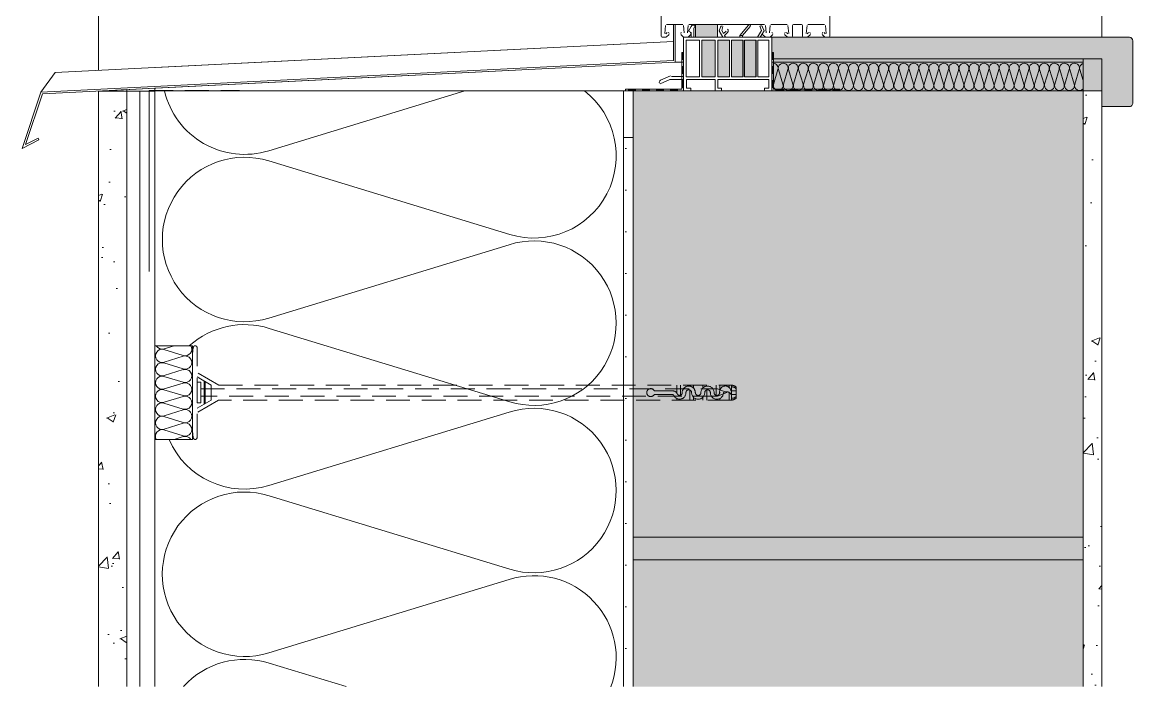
# Model space of a CAD drawing. Header units: millimetres. Extents: x 3755 to 11066, y 2401 to 4339.
# Drawn here: x 8717 to 9309, y 2401 to 2756 of the extents above; entities that cross this region are included whole.
import ezdxf

# ---------------------------------------------------------------- set-up
doc = ezdxf.new("R2010")
doc.units = ezdxf.units.MM
doc.linetypes.add('IMPORT-DASHED', pattern=[19.05, 12.7, -6.35])
for name, color, linetype, lineweight in [('A-DETL', 90, 'Continuous', 18), ('A-DETL-GENF', 92, 'Continuous', 18), ('A-DETL-THIN', 151, 'Continuous', 18)]:
    doc.layers.add(name, color=color, linetype=linetype, lineweight=lineweight)
pattern_1 = [(50, (-3338.054, -4554.396), (45.54636, -3.98493), [4.762, -52.387]), (355, (-3338.054, -4554.396), (-8.81056, 47.76465), [3.81, -41.91]), (100.451, (-3334.26, -4554.73), (36.73518, 43.77884), [4.047, -44.522]), (46.184, (-3338.054, -4541.696), (67.76954, -10.5103), [7.144, -78.581]), (96.636, (-3332.41, -4542.57), (59.35035, 61.85702), [6.071, -66.784]), (351.184, (-3338.054, -4541.696), (59.35144, 61.8565), [5.715, -62.865]), (21, (-3331.704, -4544.87), (37.90381, -25.56661), [4.762, -52.387]), (326, (-3331.704, -4544.87), (15.45087, 46.04735), [3.81, -41.91]), (71.451, (-3328.545, -4547), (53.35466, 20.47995), [4.048, -44.523]), (37.5, (-3338.054, -4554.396), (0.772385, 21.138372), [0, -41.402, 0, -42.545, -42.069]), (37.5, (-3338.054, -4554.396), (0.772385, 21.138372), [-83.947, 0, -42.069]), (7.5, (-3338.054, -4554.396), (16.704925, 25.04469), [0, -24.257, 0, -40.449, -16.034]), (7.5, (-3338.054, -4554.396), (16.704925, 25.04469), [-64.706, 0, -16.034]), (327.5, (-3352.215, -4554.396), (33.89791, -1.432708), [0, -15.875, 0, -49.53, -65.722]), (327.5, (-3352.215, -4554.396), (33.89791, -1.432708), [-65.405, 0, -65.722]), (317.5, (-3358.565, -4554.396), (37.03242, 6.35617), [0, -20.637, 0, -32.893, -46.672]), (317.5, (-3358.565, -4554.396), (37.03242, 6.35617), [-53.53, 0, -46.672])]

msp = doc.modelspace()

# ---------------------------------------------------------------- hatches: boundary and pattern name
at = {"layer": 'A-DETL-GENF'}
for color, points in [(3, [(9087.29, 2754.34), (9075.65, 2754.34), (9075.65, 2747.5), (9087.29, 2747.5)]), (1, [(9078.94, 2726.4), (9086.04, 2726.4), (9086.04, 2746), (9078.94, 2746)]), (1, [(9087.54, 2726.4), (9093.79, 2726.4), (9093.79, 2746), (9087.54, 2746)]), (1, [(9094.79, 2726.4), (9101.04, 2726.4), (9101.04, 2746), (9094.79, 2746)]), (1, [(9101.79, 2726.4), (9108.04, 2726.4), (9108.04, 2746), (9101.79, 2746)]), (53, [(9292.32, 2710.55), (9307.27, 2710.59), (9307.7, 2710.73), (9308.09, 2710.96), (9308.41, 2711.28), (9308.64, 2711.67), (9308.79, 2712.1), (9308.82, 2712.55), (9308.82, 2745.55), (9308.74, 2746.06), (9308.54, 2746.54), (9308.22, 2746.95), (9307.81, 2747.26), (9307.34, 2747.47), (9306.82, 2747.55), (9116.29, 2747.54), (9116.29, 2739.35), (9117.18, 2739.35), (9117.18, 2736.05), (9292.32, 2736.05)]), (7, [(9116.29, 2718.9), (9282.32, 2718.9), (9282.32, 2734.24), (9116.29, 2734.24)]), (1, [(9282.32, 2734.24), (9282.32, 2736.05), (9117.18, 2736.05), (9117.18, 2734.24), (9269.48, 2734.24)]), (3, [(9292.32, 2718.9), (9292.32, 2736.05), (9282.32, 2736.05), (9282.32, 2718.9)]), (30, [(9042.32, 2480.9), (9282.32, 2480.9), (9282.32, 2718.9), (9042.32, 2718.9), (9042.32, 2686.47)]), (253, [(9282.32, 2468.9), (9282.32, 2480.9), (9042.32, 2480.9), (9042.32, 2468.9), (9269.48, 2468.9)]), (30, [(9282.32, 2401.23), (9282.32, 2468.9), (9042.32, 2468.9), (9042.32, 2401.23), (9269.48, 2401.23)])]:
    msp.add_hatch(color=color, dxfattribs=at).paths.add_polyline_path(points)
h = msp.add_hatch(dxfattribs=at)
h.set_pattern_fill('FP_6', color=8, style=0, pattern_type=2)
h.set_pattern_definition([(135, (-3338.054, -4559.061), (-11.22532, -11.22532), [])])
h.paths.add_polyline_path([(9117.18, 2736.05), (9117.18, 2739.35), (9116.29, 2739.35), (9116.29, 2736.05)])
h = msp.add_hatch(dxfattribs=at)
h.set_pattern_fill('FP_7', color=4, style=0, pattern_type=2)
h.set_pattern_definition(pattern_1)
h.paths.add_polyline_path([(8772.32, 2401.23), (8772.32, 2719.59), (8757.32, 2718.84), (8757.32, 2401.23), (8760.14, 2401.23)])
h = msp.add_hatch(dxfattribs=at)
h.set_pattern_fill('FP_7', color=4, style=0, pattern_type=2)
h.set_pattern_definition(pattern_1)
h.paths.add_polyline_path([(9292.32, 2401.23), (9292.32, 2718.9), (9282.32, 2718.9), (9282.32, 2401.23)])
h = msp.add_hatch(dxfattribs=at)
h.set_pattern_fill('FP_11', color=3, style=0, pattern_type=2)
h.set_pattern_definition([(0, (-3068.054, 1121.418), (5.556, -11.112), [0, -11.112])])
h.paths.add_polyline_path([(9042.32, 2401.23), (9042.32, 2694.05), (9037.32, 2694.05), (9037.32, 2401.23)])

# ---------------------------------------------------------------- linework, layer by layer
at = {"layer": 'A-DETL'}
for p, q in [((8757.32, 2729.93), (8757.32, 2934.07)), ((9292.32, 2747.54), (9292.32, 2934.07)), ((9057.32, 2819.73), (9057.32, 2748.04)), ((9057.32, 2819.73), (9057.32, 2748.04)), ((9147.32, 2748.04), (9147.32, 2792.79)), ((9147.32, 2748.04), (9147.32, 2792.79)), ((9060.19, 2754.24), (9068.79, 2754.24)), ((9060.19, 2754.24), (9068.79, 2754.24)), ((9064.83, 2754.24), (9063.83, 2754.24)), ((9063.83, 2754.24), (9063.83, 2735.15)), ((9064.83, 2754.24), (9063.83, 2754.24)), ((9063.83, 2754.24), (9063.83, 2735.15)), ((9064.83, 2734.24), (9064.83, 2754.24)), ((9064.83, 2734.24), (9064.83, 2754.24)), ((9072.16, 2754.24), (9112.49, 2754.24)), ((9072.16, 2754.24), (9112.49, 2754.24)), ((9075.29, 2754), (9074.27, 2754)), ((9075.29, 2752.5), (9075.29, 2754)), ((9075.65, 2747.5), (9075.65, 2754.34)), ((9075.65, 2754.34), (9087.29, 2754.34)), ((9087.29, 2754.34), (9087.29, 2747.5)), ((9103.97, 2754.02), (9099.29, 2748.5)), ((9115.86, 2754.24), (9124.46, 2754.24)), ((9115.86, 2754.24), (9124.46, 2754.24)), ((9127.82, 2754.24), (9132.22, 2754.24)), ((9127.82, 2754.24), (9132.22, 2754.24)), ((9135.59, 2754.24), (9144.46, 2754.24)), ((9135.59, 2754.24), (9144.46, 2754.24)), ((9059.32, 2749.57), (9059.69, 2753.78)), ((9059.32, 2749.57), (9059.69, 2753.78)), ((9060.48, 2749.98), (9059.84, 2749.33)), ((9060.48, 2749.98), (9059.84, 2749.33)), ((9060.02, 2747.54), (9061.52, 2749.04)), ((9060.02, 2747.54), (9061.52, 2749.04)), ((9067.72, 2749.04), (9069.22, 2747.54)), ((9067.72, 2749.04), (9069.22, 2747.54)), ((9069.28, 2753.78), (9069.63, 2749.86)), ((9069.28, 2753.78), (9069.63, 2749.86)), ((9071.32, 2749.86), (9071.66, 2753.78)), ((9071.32, 2749.86), (9071.66, 2753.78)), ((9071.72, 2747.54), (9073.29, 2749.1)), ((9071.72, 2747.54), (9073.29, 2749.1)), ((9073.29, 2753.23), (9071.89, 2750.8)), ((9071.89, 2750.8), (9073.29, 2749.99)), ((9073.29, 2749.99), (9073.29, 2747.5)), ((9074.79, 2747.5), (9074.79, 2752.5)), ((9088.99, 2752.97), (9088.27, 2751)), ((9088.27, 2751), (9090.29, 2747.5)), ((9089.59, 2751.12), (9090.18, 2753.25)), ((9090.56, 2749.44), (9089.59, 2751.12)), ((9091.96, 2750.84), (9090.56, 2749.44)), ((9091.13, 2748.45), (9092.67, 2750)), ((9091.68, 2747.5), (9091.13, 2748.45)), ((9099.29, 2748.5), (9100.62, 2748.5)), ((9100.62, 2748.5), (9099.29, 2748.5)), ((9099.29, 2748.5), (9099.29, 2747.5)), ((9100.62, 2748.5), (9104.86, 2753.21)), ((9100.62, 2747.5), (9100.62, 2748.5)), ((9110.84, 2751.12), (9108.75, 2747.5)), ((9109.97, 2753.5), (9110.84, 2751.12)), ((9110.14, 2747.5), (9112.16, 2751)), ((9111.42, 2749.04), (9112.92, 2747.54)), ((9111.42, 2749.04), (9112.92, 2747.54)), ((9112.16, 2751), (9111.44, 2752.97)), ((9112.98, 2753.78), (9113.33, 2749.86)), ((9112.98, 2753.78), (9113.33, 2749.86)), ((9115.02, 2749.86), (9115.36, 2753.78)), ((9115.02, 2749.86), (9115.36, 2753.78)), ((9115.42, 2747.54), (9116.92, 2749.04)), ((9115.42, 2747.54), (9116.92, 2749.04)), ((9123.12, 2749.04), (9124.62, 2747.54)), ((9123.12, 2749.04), (9124.62, 2747.54)), ((9124.81, 2749.33), (9124.16, 2749.98)), ((9124.81, 2749.33), (9124.16, 2749.98)), ((9124.95, 2753.78), (9125.32, 2749.57)), ((9124.95, 2753.78), (9125.32, 2749.57)), ((9127.32, 2748.04), (9127.32, 2753.74)), ((9127.32, 2748.04), (9127.32, 2753.74)), ((9132.72, 2753.74), (9132.72, 2748.04)), ((9132.72, 2753.74), (9132.72, 2748.04)), ((9134.72, 2749.57), (9135.09, 2753.78)), ((9134.72, 2749.57), (9135.09, 2753.78)), ((9135.88, 2749.98), (9135.24, 2749.33)), ((9135.88, 2749.98), (9135.24, 2749.33)), ((9135.42, 2747.54), (9136.92, 2749.04)), ((9135.42, 2747.54), (9136.92, 2749.04)), ((9143.12, 2749.04), (9144.62, 2747.54)), ((9143.12, 2749.04), (9144.62, 2747.54)), ((9144.81, 2749.33), (9144.16, 2749.98)), ((9144.81, 2749.33), (9144.16, 2749.98)), ((9144.95, 2753.78), (9145.32, 2749.57)), ((9144.95, 2753.78), (9145.32, 2749.57)), ((9063.83, 2745.19), (8734.22, 2728.78)), ((9063.83, 2745.19), (8787.74, 2731.44)), ((9057.82, 2747.54), (9059.73, 2747.54)), ((9057.82, 2747.54), (9059.73, 2747.54)), ((9069.22, 2747.54), (9071.72, 2747.54)), ((9069.22, 2747.54), (9071.72, 2747.54)), ((9116.29, 2747.54), (9069.29, 2747.54)), ((9069.29, 2747.54), (9069.29, 2718.9)), ((9073.29, 2747.5), (9069.29, 2747.5)), ((9069.29, 2747.5), (9069.29, 2726.6)), ((9077.82, 2746), (9070.67, 2746)), ((9070.67, 2746), (9070.67, 2726.4)), ((9090.29, 2747.5), (9074.79, 2747.5)), ((9087.29, 2747.5), (9075.65, 2747.5)), ((9077.82, 2726.4), (9077.82, 2746)), ((9086.04, 2746), (9078.94, 2746)), ((9078.94, 2746), (9078.94, 2726.4)), ((9086.04, 2726.4), (9086.04, 2746)), ((9093.79, 2746), (9087.54, 2746)), ((9087.54, 2746), (9087.54, 2726.4)), ((9099.29, 2747.5), (9091.68, 2747.5)), ((9093.79, 2726.4), (9093.79, 2746)), ((9100.79, 2746), (9094.79, 2746)), ((9094.79, 2746), (9094.79, 2726.4)), ((9108.75, 2747.5), (9100.62, 2747.5)), ((9100.79, 2726.4), (9100.79, 2746)), ((9107.79, 2746), (9101.79, 2746)), ((9101.79, 2746), (9101.79, 2726.4)), ((9107.79, 2726.4), (9107.79, 2746)), ((9114.79, 2746), (9108.79, 2746)), ((9108.79, 2746), (9108.79, 2726.4)), ((9116.29, 2747.5), (9110.14, 2747.5)), ((9112.92, 2747.54), (9115.42, 2747.54)), ((9112.92, 2747.54), (9115.42, 2747.54)), ((9114.79, 2726.4), (9114.79, 2746)), ((9116.29, 2736.05), (9116.29, 2747.54)), ((9116.29, 2747.54), (9306.99, 2747.54)), ((9116.29, 2718.9), (9116.29, 2747.54)), ((9116.29, 2736.05), (9116.29, 2747.54)), ((9116.29, 2747.54), (9306.99, 2747.54)), ((9116.29, 2718.9), (9116.29, 2747.5)), ((9124.92, 2747.54), (9126.82, 2747.54)), ((9124.92, 2747.54), (9126.82, 2747.54)), ((9133.22, 2747.54), (9135.42, 2747.54)), ((9133.22, 2747.54), (9135.42, 2747.54)), ((9144.92, 2747.54), (9146.82, 2747.54)), ((9144.92, 2747.54), (9146.82, 2747.54)), ((9308.82, 2745.55), (9308.82, 2712.55)), ((9308.82, 2745.55), (9308.82, 2712.55)), ((9068.36, 2739.35), (9069.29, 2739.35)), ((9068.36, 2719.83), (9068.36, 2739.35)), ((9068.48, 2735.64), (9068.48, 2739.35)), ((9068.59, 2735.64), (9068.59, 2739.35)), ((9068.71, 2735.64), (9068.71, 2739.35)), ((9068.83, 2735.64), (9068.83, 2739.35)), ((9068.94, 2735.64), (9068.94, 2739.35)), ((9069.06, 2735.64), (9069.06, 2739.35)), ((9069.18, 2735.64), (9069.18, 2739.35)), ((9069.29, 2739.35), (9069.29, 2718.9)), ((9116.29, 2718.9), (9116.29, 2739.35)), ((9116.29, 2739.35), (9117.18, 2739.35)), ((9116.37, 2735.64), (9116.37, 2739.35)), ((9116.49, 2735.64), (9116.49, 2739.35)), ((9116.6, 2735.64), (9116.6, 2739.35)), ((9116.72, 2735.64), (9116.72, 2739.35)), ((9116.83, 2735.64), (9116.83, 2739.35)), ((9116.95, 2735.64), (9116.95, 2739.35)), ((9117.07, 2735.64), (9117.07, 2739.35)), ((9117.18, 2739.35), (9117.18, 2719.83)), ((9063.83, 2735.15), (8726.58, 2718.28)), ((9063.83, 2735.15), (8726.58, 2718.28)), ((8727.32, 2717.34), (9064.83, 2734.24)), ((8727.32, 2717.34), (9064.83, 2734.24)), ((9064.83, 2734.24), (8787.32, 2720.34)), ((9064.83, 2734.24), (8787.32, 2720.34)), ((8787.32, 2720.34), (9064.83, 2734.24)), ((9069.29, 2734.24), (9064.83, 2734.24)), ((9068.36, 2734.24), (9064.83, 2734.24)), ((9069.29, 2735.64), (9068.36, 2735.64)), ((9068.36, 2719.83), (9068.36, 2734.24)), ((9068.48, 2728.2), (9068.48, 2731.92)), ((9069.29, 2731.92), (9068.48, 2731.92)), ((9068.59, 2728.2), (9068.59, 2731.92)), ((9068.71, 2728.2), (9068.71, 2731.92)), ((9068.83, 2728.2), (9068.83, 2731.92)), ((9068.94, 2728.2), (9068.94, 2731.92)), ((9069.06, 2728.2), (9069.06, 2731.92)), ((9069.18, 2728.2), (9069.18, 2731.92)), ((9069.29, 2718.9), (9069.29, 2734.24)), ((9292.32, 2736.05), (9116.29, 2736.05)), ((9116.29, 2718.9), (9116.29, 2736.05)), ((9116.29, 2736.05), (9282.32, 2736.05)), ((9292.32, 2736.05), (9116.29, 2736.05)), ((9116.29, 2735.64), (9117.18, 2735.64)), ((9116.29, 2734.24), (9116.29, 2718.9)), ((9116.29, 2718.9), (9116.29, 2734.24)), ((9116.29, 2734.24), (9282.32, 2734.24)), ((9116.29, 2731.92), (9117.18, 2731.92)), ((9116.37, 2728.2), (9116.37, 2731.92)), ((9116.49, 2728.2), (9116.49, 2731.92)), ((9116.6, 2728.2), (9116.6, 2731.92)), ((9116.72, 2728.2), (9116.72, 2731.92)), ((9116.83, 2728.2), (9116.83, 2731.92)), ((9116.95, 2728.2), (9116.95, 2731.92)), ((9117.07, 2728.2), (9117.07, 2731.92)), ((9117.18, 2722.39), (9119.58, 2730.24)), ((9119.91, 2730.26), (9122.25, 2722.56)), ((9122.58, 2722.54), (9124.93, 2730.24)), ((9125.26, 2730.26), (9127.61, 2722.56)), ((9127.94, 2722.54), (9130.29, 2730.24)), ((9130.62, 2730.26), (9132.96, 2722.56)), ((9133.29, 2722.54), (9135.64, 2730.24)), ((9135.97, 2730.26), (9138.32, 2722.56)), ((9138.65, 2722.54), (9141, 2730.24)), ((9141.33, 2730.26), (9143.67, 2722.56)), ((9144, 2722.54), (9146.35, 2730.24)), ((9149.03, 2722.54), (9146.68, 2730.26)), ((9146.68, 2730.26), (9149.03, 2722.57)), ((9149.36, 2722.54), (9151.71, 2730.24)), ((9152.04, 2730.26), (9154.38, 2722.56)), ((9154.71, 2722.54), (9157.06, 2730.24)), ((9157.39, 2730.26), (9159.74, 2722.56)), ((9160.07, 2722.54), (9162.42, 2730.24)), ((9162.75, 2730.26), (9165.09, 2722.56)), ((9165.42, 2722.54), (9167.77, 2730.24)), ((9168.1, 2730.26), (9170.45, 2722.56)), ((9170.78, 2722.54), (9173.13, 2730.24)), ((9173.46, 2730.26), (9175.8, 2722.56)), ((9176.13, 2722.54), (9178.48, 2730.24)), ((9181.16, 2722.56), (9178.81, 2730.26)), ((9178.81, 2730.26), (9181.16, 2722.54)), ((9181.49, 2722.54), (9183.84, 2730.24)), ((9184.17, 2730.26), (9186.51, 2722.56)), ((9186.84, 2722.54), (9189.19, 2730.24)), ((9189.52, 2730.26), (9191.87, 2722.56)), ((9192.2, 2722.54), (9194.55, 2730.24)), ((9194.88, 2730.26), (9197.22, 2722.56)), ((9197.55, 2722.54), (9199.9, 2730.24)), ((9200.23, 2730.26), (9202.58, 2722.56)), ((9202.91, 2722.54), (9205.26, 2730.24)), ((9205.59, 2730.26), (9207.93, 2722.56)), ((9208.26, 2722.54), (9210.61, 2730.24)), ((9213.29, 2722.56), (9210.94, 2730.26)), ((9210.94, 2730.26), (9213.29, 2722.54)), ((9213.62, 2722.54), (9215.97, 2730.24)), ((9216.3, 2730.26), (9218.64, 2722.56)), ((9218.97, 2722.54), (9221.32, 2730.24)), ((9221.65, 2730.26), (9224, 2722.56)), ((9224.33, 2722.54), (9226.68, 2730.24)), ((9227.01, 2730.26), (9229.35, 2722.56)), ((9229.68, 2722.54), (9232.03, 2730.24)), ((9234.71, 2722.56), (9232.36, 2730.26)), ((9232.36, 2730.26), (9234.71, 2722.54)), ((9235.04, 2722.54), (9237.39, 2730.24)), ((9237.72, 2730.26), (9240.06, 2722.56)), ((9240.39, 2722.54), (9242.74, 2730.24)), ((9243.07, 2730.26), (9245.42, 2722.56)), ((9245.75, 2722.54), (9248.1, 2730.24)), ((9248.43, 2730.26), (9250.77, 2722.56)), ((9251.1, 2722.54), (9253.45, 2730.24)), ((9256.13, 2722.54), (9253.78, 2730.26)), ((9253.78, 2730.26), (9256.13, 2722.56)), ((9256.46, 2722.54), (9258.81, 2730.24)), ((9259.14, 2730.26), (9261.48, 2722.56)), ((9261.81, 2722.54), (9264.16, 2730.24)), ((9264.49, 2730.26), (9266.84, 2722.56)), ((9267.17, 2722.54), (9269.52, 2730.24)), ((9269.85, 2730.26), (9272.19, 2722.56)), ((9272.52, 2722.54), (9274.87, 2730.24)), ((9275.2, 2730.26), (9277.55, 2722.56)), ((9277.88, 2722.54), (9280.23, 2730.24)), ((9280.56, 2730.26), (9282.32, 2724.46)), ((9282.32, 2736.05), (9282.32, 2718.9)), ((9292.32, 2736.05), (9282.32, 2736.05)), ((9282.32, 2736.05), (9282.32, 2718.9)), ((9282.32, 2718.9), (9282.32, 2736.05)), ((9282.32, 2734.24), (9282.32, 2718.9)), ((9292.32, 2710.55), (9292.32, 2736.05)), ((9292.32, 2710.55), (9292.32, 2736.05)), ((9292.32, 2718.9), (9292.32, 2736.05)), ((8734.22, 2728.78), (8726.58, 2718.28)), ((9056.77, 2722.68), (9062.01, 2724.9)), ((9062.37, 2726.9), (9057.02, 2724.63)), ((9062.01, 2724.9), (9069.29, 2724.9)), ((9069.29, 2726.6), (9062.89, 2726.6)), ((9069.29, 2724.48), (9068.36, 2724.48)), ((9069.29, 2728.2), (9068.48, 2728.2)), ((9068.48, 2720.76), (9068.48, 2724.48)), ((9068.59, 2720.76), (9068.59, 2724.48)), ((9068.71, 2720.76), (9068.71, 2724.48)), ((9068.83, 2720.76), (9068.83, 2724.48)), ((9068.94, 2720.76), (9068.94, 2724.48)), ((9069.06, 2720.76), (9069.06, 2724.48)), ((9069.18, 2720.76), (9069.18, 2724.48)), ((9069.29, 2724.9), (9069.29, 2718.9)), ((9070.67, 2726.4), (9077.82, 2726.4)), ((9070.89, 2720.4), (9070.89, 2724.9)), ((9070.89, 2724.9), (9086.09, 2724.9)), ((9078.94, 2726.4), (9086.04, 2726.4)), ((9086.09, 2724.9), (9086.09, 2718.9)), ((9087.49, 2720.4), (9087.49, 2724.9)), ((9087.49, 2724.9), (9114.79, 2724.9)), ((9087.54, 2726.4), (9093.79, 2726.4)), ((9094.79, 2726.4), (9100.79, 2726.4)), ((9101.79, 2726.4), (9107.79, 2726.4)), ((9108.79, 2726.4), (9114.79, 2726.4)), ((9114.79, 2724.9), (9114.79, 2720.4)), ((9116.29, 2728.2), (9117.18, 2728.2)), ((9116.29, 2724.48), (9117.18, 2724.48)), ((9116.37, 2720.76), (9116.37, 2724.48)), ((9116.49, 2720.76), (9116.49, 2724.48)), ((9116.6, 2720.76), (9116.6, 2724.48)), ((9116.72, 2720.76), (9116.72, 2724.48)), ((9116.83, 2720.76), (9116.83, 2724.48)), ((9116.95, 2720.76), (9116.95, 2724.48)), ((9117.07, 2720.76), (9117.07, 2724.48)), ((8787.32, 2720.34), (8757.32, 2718.84)), ((8787.32, 2718.78), (8757.32, 2718.78)), ((8757.32, 2718.78), (8757.32, 2401.23)), ((8757.32, 2401.23), (8757.32, 2718.78)), ((8757.32, 2718.78), (8787.32, 2718.78)), ((8772.32, 2401.23), (8772.32, 2718.78)), ((8779.32, 2401.23), (8779.32, 2718.78)), ((8784.34, 2622.54), (8784.34, 2719.11)), ((8787.32, 2720.34), (8787.32, 2718.9)), ((8787.32, 2718.78), (8787.32, 2720.34)), ((8787.32, 2720.34), (8787.32, 2718.9)), ((8787.32, 2718.9), (9037.32, 2718.9)), ((8787.32, 2401.23), (8787.32, 2718.9)), ((8787.32, 2718.9), (9069.29, 2718.9)), ((8787.32, 2718.9), (9037.32, 2718.9)), ((8787.32, 2401.23), (8787.32, 2718.9)), ((8787.32, 2718.9), (9038.22, 2718.9)), ((8787.32, 2401.23), (8787.32, 2718.78)), ((8848.04, 2686.98), (8952.62, 2718.9)), ((9042.32, 2718.9), (9037.32, 2718.9)), ((9037.32, 2718.9), (9037.32, 2401.23)), ((9037.32, 2718.9), (9037.32, 2401.23)), ((9042.32, 2718.9), (9037.32, 2718.9)), ((9037.32, 2718.9), (9042.32, 2718.9)), ((9037.32, 2718.9), (9037.32, 2401.23)), ((9038.22, 2718.9), (9038.22, 2719.83)), ((9038.22, 2719.83), (9068.36, 2719.83)), ((9038.22, 2718.9), (9038.22, 2719.83)), ((9038.22, 2719.83), (9068.36, 2719.83)), ((9069.29, 2718.9), (9038.22, 2718.9)), ((9039.95, 2719.83), (9039.95, 2718.9)), ((9043.67, 2719.72), (9039.95, 2719.72)), ((9043.67, 2719.6), (9039.95, 2719.6)), ((9043.67, 2719.48), (9039.95, 2719.48)), ((9043.67, 2719.37), (9039.95, 2719.37)), ((9043.67, 2719.25), (9039.95, 2719.25)), ((9043.67, 2719.13), (9039.95, 2719.13)), ((9043.67, 2719.02), (9039.95, 2719.02)), ((9042.32, 2401.23), (9042.32, 2718.9)), ((9282.32, 2718.9), (9042.32, 2718.9)), ((9042.32, 2718.9), (9042.32, 2401.23)), ((9042.32, 2480.9), (9042.32, 2718.9)), ((9042.32, 2718.9), (9282.32, 2718.9)), ((9043.67, 2719.83), (9043.67, 2719.02)), ((9047.38, 2719.83), (9047.38, 2718.9)), ((9051.1, 2719.72), (9047.38, 2719.72)), ((9051.1, 2719.6), (9047.38, 2719.6)), ((9051.1, 2719.48), (9047.38, 2719.48)), ((9051.1, 2719.37), (9047.38, 2719.37)), ((9051.1, 2719.25), (9047.38, 2719.25)), ((9051.1, 2719.13), (9047.38, 2719.13)), ((9051.1, 2719.02), (9047.38, 2719.02)), ((9051.1, 2719.83), (9051.1, 2719.02)), ((9054.82, 2719.83), (9054.82, 2719.02)), ((9058.54, 2719.72), (9054.82, 2719.72)), ((9058.54, 2719.6), (9054.82, 2719.6)), ((9058.54, 2719.48), (9054.82, 2719.48)), ((9058.54, 2719.37), (9054.82, 2719.37)), ((9058.54, 2719.25), (9054.82, 2719.25)), ((9058.54, 2719.13), (9054.82, 2719.13)), ((9058.54, 2719.02), (9054.82, 2719.02)), ((9058.54, 2719.83), (9058.54, 2719.02)), ((9062.26, 2719.83), (9062.26, 2719.02)), ((9065.98, 2719.72), (9062.26, 2719.72)), ((9065.98, 2719.6), (9062.26, 2719.6)), ((9065.98, 2719.48), (9062.26, 2719.48)), ((9065.98, 2719.37), (9062.26, 2719.37)), ((9065.98, 2719.25), (9062.26, 2719.25)), ((9065.98, 2719.13), (9062.26, 2719.13)), ((9065.98, 2719.02), (9062.26, 2719.02)), ((9065.98, 2719.83), (9065.98, 2719.02)), ((9069.29, 2720.76), (9068.36, 2720.76)), ((9069.29, 2718.9), (9116.29, 2718.9)), ((9069.29, 2718.9), (9073.09, 2718.9)), ((9073.09, 2720.4), (9070.89, 2720.4)), ((9073.09, 2718.9), (9073.09, 2720.4)), ((9086.09, 2718.9), (9089.49, 2718.9)), ((9089.49, 2720.4), (9087.49, 2720.4)), ((9089.49, 2718.9), (9089.49, 2720.4)), ((9114.79, 2720.4), (9112.49, 2720.4)), ((9112.49, 2720.4), (9112.49, 2718.9)), ((9112.49, 2718.9), (9116.29, 2718.9)), ((9152.51, 2718.9), (9116.25, 2718.9)), ((9116.29, 2720.76), (9117.18, 2720.76)), ((9282.32, 2718.9), (9116.29, 2718.9)), ((9282.32, 2718.9), (9116.29, 2718.9)), ((9117.18, 2719.83), (9152.51, 2719.83)), ((9119.04, 2719.83), (9119.04, 2719.02)), ((9119.04, 2719.72), (9122.76, 2719.72)), ((9119.04, 2719.6), (9122.76, 2719.6)), ((9119.04, 2719.48), (9122.76, 2719.48)), ((9119.04, 2719.37), (9122.76, 2719.37)), ((9119.04, 2719.25), (9122.76, 2719.25)), ((9119.04, 2719.13), (9122.76, 2719.13)), ((9119.04, 2719.02), (9122.76, 2719.02)), ((9122.76, 2719.83), (9122.76, 2719.02)), ((9126.48, 2719.83), (9126.48, 2719.02)), ((9126.48, 2719.72), (9130.2, 2719.72)), ((9126.48, 2719.6), (9130.2, 2719.6)), ((9126.48, 2719.48), (9130.2, 2719.48)), ((9126.48, 2719.37), (9130.2, 2719.37)), ((9126.48, 2719.25), (9130.2, 2719.25)), ((9126.48, 2719.13), (9130.2, 2719.13)), ((9126.48, 2719.02), (9130.2, 2719.02)), ((9130.2, 2719.83), (9130.2, 2719.02)), ((9133.92, 2719.83), (9133.92, 2719.02)), ((9133.92, 2719.72), (9137.64, 2719.72)), ((9133.92, 2719.6), (9137.64, 2719.6)), ((9133.92, 2719.48), (9137.64, 2719.48)), ((9133.92, 2719.37), (9137.64, 2719.37)), ((9133.92, 2719.25), (9137.64, 2719.25)), ((9133.92, 2719.13), (9137.64, 2719.13)), ((9133.92, 2719.02), (9137.64, 2719.02)), ((9137.64, 2719.83), (9137.64, 2718.9)), ((9141.35, 2719.83), (9141.35, 2719.02)), ((9141.35, 2719.72), (9145.07, 2719.72)), ((9141.35, 2719.6), (9145.07, 2719.6)), ((9141.35, 2719.48), (9145.07, 2719.48)), ((9141.35, 2719.37), (9145.07, 2719.37)), ((9141.35, 2719.25), (9145.07, 2719.25)), ((9141.35, 2719.13), (9145.07, 2719.13)), ((9141.35, 2719.02), (9145.07, 2719.02)), ((9145.07, 2719.83), (9145.07, 2718.9)), ((9148.79, 2719.83), (9148.79, 2718.9)), ((9148.79, 2719.72), (9152.51, 2719.72)), ((9148.79, 2719.6), (9152.51, 2719.6)), ((9148.79, 2719.48), (9152.51, 2719.48)), ((9148.79, 2719.37), (9152.51, 2719.37)), ((9148.79, 2719.25), (9152.51, 2719.25)), ((9148.79, 2719.13), (9152.51, 2719.13)), ((9148.79, 2719.02), (9152.51, 2719.02)), ((9152.51, 2719.83), (9152.51, 2718.9)), ((9282.32, 2401.23), (9282.32, 2718.9)), ((9282.32, 2718.9), (9292.32, 2718.9)), ((9282.32, 2401.23), (9282.32, 2718.9)), ((9282.32, 2718.9), (9282.32, 2480.9)), ((9282.32, 2718.9), (9292.32, 2718.9)), ((9292.32, 2718.9), (9282.32, 2718.9)), ((9282.32, 2718.9), (9292.32, 2718.9)), ((9292.32, 2718.9), (9292.32, 2401.23)), ((9292.32, 2718.9), (9292.32, 2401.23)), ((8726.58, 2718.28), (8716.58, 2688.28)), ((8726.58, 2718.28), (8716.58, 2688.28)), ((8718.29, 2690.25), (8727.32, 2717.34)), ((8718.29, 2690.25), (8727.32, 2717.34)), ((9306.82, 2710.55), (9292.32, 2710.55)), ((9306.82, 2710.55), (9292.32, 2710.55)), ((8716.58, 2688.28), (8725.53, 2692.75)), ((8716.58, 2688.28), (8725.53, 2692.75)), ((8725.08, 2693.64), (8718.29, 2690.25)), ((8725.08, 2693.64), (8718.29, 2690.25)), ((8725.53, 2692.75), (8725.08, 2693.64)), ((8725.53, 2692.75), (8725.08, 2693.64)), ((8976.6, 2642.38), (8848.04, 2681.58)), ((8848.04, 2597.73), (8976.31, 2636.88)), ((8976.6, 2553.13), (8848.33, 2592.24)), ((8807.32, 2583.05), (8787.32, 2583.05)), ((8787.32, 2583.05), (8787.32, 2533.05)), ((8807.32, 2583.05), (8787.32, 2583.05)), ((8797.6, 2583.05), (8792.2, 2581.4)), ((8807.32, 2533.05), (8807.32, 2583.05)), ((8792.18, 2580.96), (8802.44, 2577.84)), ((8802.47, 2577.4), (8792.2, 2574.26)), ((8792.18, 2573.82), (8802.44, 2570.7)), ((8792.18, 2566.68), (8802.44, 2563.56)), ((8802.47, 2570.26), (8792.2, 2567.12)), ((8792.18, 2559.54), (8802.44, 2556.42)), ((8802.47, 2563.12), (8792.2, 2559.98)), ((8802.47, 2555.98), (8792.2, 2552.84)), ((8792.18, 2552.4), (8802.44, 2549.28)), ((8802.47, 2548.84), (8792.2, 2545.7)), ((8848.04, 2508.48), (8976.31, 2547.63)), ((8792.18, 2545.26), (8802.44, 2542.14)), ((8802.47, 2541.7), (8792.2, 2538.56)), ((8792.18, 2538.12), (8802.44, 2535)), ((8787.32, 2533.05), (8807.32, 2533.05)), ((8802.47, 2534.56), (8797.53, 2533.05)), ((8976.6, 2463.88), (8848.33, 2502.99)), ((9282.32, 2480.9), (9042.32, 2480.9)), ((9282.32, 2480.9), (9042.32, 2480.9)), ((9042.32, 2480.9), (9042.32, 2468.9)), ((9282.32, 2468.9), (9282.32, 2480.9)), ((9042.32, 2401.23), (9042.32, 2468.9)), ((9042.32, 2468.9), (9282.32, 2468.9)), ((9042.32, 2468.9), (9282.32, 2468.9)), ((9282.32, 2468.9), (9282.32, 2401.23)), ((8848.04, 2419.23), (8976.31, 2458.38)), ((8889.36, 2401.23), (8848.33, 2413.74))]:
    msp.add_line(p, q, dxfattribs=at)
at = {"layer": 'A-DETL', "linetype": 'IMPORT-DASHED'}
for p, q in [((8784.34, 2719.11), (8832.48, 2719.11)), ((8832.48, 2718.9), (8787.32, 2718.9)), ((8807.32, 2538.67), (8807.32, 2577.43)), ((8807.82, 2582.05), (8807.4, 2578.67)), ((8809.82, 2534.05), (8809.82, 2582.05)), ((8821.39, 2562.02), (8809.82, 2568.69)), ((8817.32, 2562.05), (8809.82, 2566.38)), ((8811.82, 2563.55), (8809.82, 2563.55)), ((8809.82, 2563.55), (8809.82, 2552.55)), ((8811.82, 2552.55), (8811.82, 2563.55)), ((8811.82, 2560.05), (9087.33, 2560.05)), ((8813.7, 2564.14), (8813.7, 2551.96)), ((8814.2, 2563.86), (8814.2, 2552.25)), ((8817.32, 2554.05), (8817.32, 2562.05)), ((8821.39, 2562.02), (9094.82, 2562.02)), ((9062.96, 2559.02), (9053.59, 2559.02)), ((9065.59, 2562.02), (9065.59, 2557.86)), ((9067.59, 2562.02), (9067.59, 2556.62)), ((9072.59, 2559.41), (9072.59, 2554.02)), ((9074.59, 2562.02), (9074.59, 2560.42)), ((9079.59, 2562.02), (9079.59, 2560.52)), ((9081.59, 2559.45), (9081.59, 2554.02)), ((9086.59, 2562.02), (9086.59, 2556.59)), ((9087.33, 2560.05), (9092.32, 2558.06)), ((9088.59, 2562.02), (9088.59, 2559.25)), ((9093.59, 2562.02), (9093.59, 2560.77)), ((9097.32, 2559.02), (9094.54, 2559.02)), ((9094.82, 2562.02), (9094.82, 2554.02)), ((9094.82, 2556.25), (9094.82, 2559.7)), ((9094.82, 2559.7), (9094.82, 2556.25)), ((9097.32, 2561.02), (9097.32, 2555.02)), ((8817.32, 2554.05), (8809.82, 2549.72)), ((8821.26, 2554.02), (8809.82, 2547.41)), ((9087.31, 2556.05), (8811.82, 2556.05)), ((9094.82, 2554.02), (8821.26, 2554.02)), ((9063.12, 2557.02), (9053.59, 2557.02)), ((9065.59, 2554.94), (9065.59, 2554.02)), ((9074.59, 2555.52), (9074.59, 2554.02)), ((9079.59, 2555.62), (9079.59, 2554.02)), ((9092.32, 2558.06), (9087.31, 2556.05)), ((9088.59, 2554.88), (9088.59, 2554.02)), ((9093.59, 2558.1), (9093.59, 2554.02)), ((9097.32, 2557.02), (9094.72, 2557.02)), ((8809.82, 2552.55), (8811.82, 2552.55)), ((8807.82, 2534.05), (8807.4, 2537.43))]:
    msp.add_line(p, q, dxfattribs=at)
at = {"layer": 'A-DETL'}
for centre, radius, start, end in [((9074.27, 2753), 1, 90, 167.0047), ((9104.41, 2753.62), 0.6, 318, 138), ((9127.82, 2753.74), 0.5, 90, 180), ((9127.82, 2753.74), 0.5, 90, 180), ((9132.22, 2753.74), 0.5, 0, 90), ((9132.22, 2753.74), 0.5, 0, 90), ((9057.82, 2748.04), 0.5, 180, 270), ((9057.82, 2748.04), 0.5, 180, 270), ((9061.02, 2749.54), 0.5, 0, 90), ((9061.02, 2749.54), 0.5, 0, 90), ((9068.22, 2749.54), 0.5, 90, 180), ((9068.22, 2749.54), 0.5, 90, 180), ((9072.72, 2749.54), 0.5, 0, 90), ((9072.72, 2749.54), 0.5, 0, 90), ((9089.93, 2752.63), 1, 92.94742, 160), ((9092.31, 2751.13), 0.8, 357.62112, 71.5117), ((9091.61, 2751.06), 1.5, 315, 1.73723), ((9110.48, 2752.61), 1.03, 20.58904, 119.79982), ((9111.92, 2749.54), 0.5, 90, 180), ((9111.92, 2749.54), 0.5, 90, 180), ((9116.42, 2749.54), 0.5, 0, 90), ((9116.42, 2749.54), 0.5, 0, 90), ((9123.62, 2749.54), 0.5, 90, 180), ((9123.62, 2749.54), 0.5, 90, 180), ((9126.82, 2748.04), 0.5, 270, 0), ((9126.82, 2748.04), 0.5, 270, 0), ((9133.22, 2748.04), 0.5, 180, 270), ((9133.22, 2748.04), 0.5, 180, 270), ((9136.42, 2749.54), 0.5, 0, 90), ((9136.42, 2749.54), 0.5, 0, 90), ((9143.62, 2749.54), 0.5, 90, 180), ((9143.62, 2749.54), 0.5, 90, 180), ((9146.82, 2748.04), 0.5, 270, 0), ((9146.82, 2748.04), 0.5, 270, 0), ((9306.77, 2745.49), 2.06, 1.58203, 83.67696), ((9306.77, 2745.49), 2.06, 1.58203, 83.67696), ((9117.07, 2731.03), 2.63, 342.52061, 87.48683), ((9122.42, 2731.03), 2.63, 342.52061, 197.07657), ((9127.78, 2731.03), 2.63, 342.52061, 197.07657), ((9133.13, 2731.03), 2.63, 342.52061, 197.07657), ((9138.49, 2731.03), 2.63, 342.52061, 197.07657), ((9143.84, 2731.03), 2.63, 342.52061, 197.07657), ((9149.2, 2731.03), 2.63, 342.52061, 197.07657), ((9154.55, 2731.03), 2.63, 342.52061, 197.07657), ((9159.91, 2731.03), 2.63, 342.52061, 197.07657), ((9165.26, 2731.03), 2.63, 342.52061, 197.07657), ((9170.62, 2731.03), 2.63, 342.52061, 197.07657), ((9175.97, 2731.03), 2.63, 342.52061, 197.07657), ((9181.33, 2731.03), 2.63, 342.52061, 197.07657), ((9186.68, 2731.03), 2.63, 342.52061, 197.07657), ((9192.04, 2731.03), 2.63, 342.52061, 197.07657), ((9197.39, 2731.03), 2.63, 342.52061, 197.07657), ((9202.75, 2731.03), 2.63, 342.52061, 197.07657), ((9208.1, 2731.03), 2.63, 342.52061, 197.07657), ((9213.46, 2731.03), 2.63, 342.52061, 197.07657), ((9218.81, 2731.03), 2.63, 342.52061, 197.07657), ((9224.17, 2731.03), 2.63, 342.52061, 197.07657), ((9229.52, 2731.03), 2.63, 342.52061, 197.07657), ((9234.88, 2731.03), 2.63, 342.52061, 197.07657), ((9240.23, 2731.03), 2.63, 342.52061, 197.07657), ((9245.59, 2731.03), 2.63, 342.52061, 197.07657), ((9250.94, 2731.03), 2.63, 342.52061, 197.07657), ((9256.3, 2731.03), 2.63, 342.52061, 197.07657), ((9261.65, 2731.03), 2.63, 342.52061, 197.07657), ((9267.01, 2731.03), 2.63, 342.52061, 197.07657), ((9272.36, 2731.03), 2.63, 342.52061, 197.07657), ((9277.72, 2731.03), 2.63, 342.52061, 197.07657), ((9283.07, 2731.03), 2.63, 106.52562, 197.07657), ((9057.49, 2723.53), 1.2, 113, 203), ((8835.16, 2728.91), 43.86, 193.18753, 287.07657), ((8989.48, 2684.3), 43.85, 252.92343, 52.09401), ((9119.74, 2721.77), 2.63, 193.26736, 17.46826), ((9125.1, 2721.77), 2.63, 162.92343, 17.46826), ((9130.45, 2721.77), 2.63, 162.92343, 17.46826), ((9135.81, 2721.77), 2.63, 162.92343, 17.46826), ((9141.16, 2721.77), 2.63, 162.92343, 17.46826), ((9146.52, 2721.77), 2.63, 162.92343, 17.56741), ((9151.87, 2721.77), 2.63, 162.92343, 17.46826), ((9157.23, 2721.77), 2.63, 162.92343, 17.46826), ((9162.58, 2721.77), 2.63, 162.92343, 17.46826), ((9167.94, 2721.77), 2.63, 162.92343, 17.46826), ((9173.29, 2721.77), 2.63, 162.92343, 17.46826), ((9178.65, 2721.77), 2.63, 162.92343, 17.4685), ((9184, 2721.77), 2.63, 162.92343, 17.46826), ((9189.36, 2721.77), 2.63, 162.92343, 17.46826), ((9194.71, 2721.77), 2.63, 162.92343, 17.46826), ((9200.07, 2721.77), 2.63, 162.92343, 17.46826), ((9205.42, 2721.77), 2.63, 162.92343, 17.46826), ((9210.78, 2721.77), 2.63, 162.92343, 17.4685), ((9216.13, 2721.77), 2.63, 162.92343, 17.46826), ((9221.49, 2721.77), 2.63, 162.92343, 17.46826), ((9226.84, 2721.77), 2.63, 162.92343, 17.46826), ((9232.2, 2721.77), 2.63, 162.92343, 17.4685), ((9237.55, 2721.77), 2.63, 162.92343, 17.46826), ((9242.91, 2721.77), 2.63, 162.92343, 17.46826), ((9248.26, 2721.77), 2.63, 162.92343, 17.46826), ((9253.62, 2721.77), 2.63, 162.92343, 17.46826), ((9258.97, 2721.77), 2.63, 162.92343, 17.46826), ((9264.33, 2721.77), 2.63, 162.92343, 17.46826), ((9269.68, 2721.77), 2.63, 162.92343, 17.46826), ((9275.04, 2721.77), 2.63, 162.92343, 17.46826), ((9280.39, 2721.77), 2.63, 162.92343, 317.18171), ((9306.89, 2712.48), 1.94, 268.10892, 1.89108), ((9306.89, 2712.48), 1.94, 268.10892, 1.89108), ((8835.16, 2639.66), 43.85, 72.92343, 287.07657), ((8989.48, 2595.05), 43.86, 252.92343, 107.47939), ((8835.16, 2550.41), 43.86, 72.53174, 131.89129), ((8791.15, 2584.75), 3.51, 208.97562, 287.47939), ((8803.5, 2581.18), 3.51, 252.53174, 32.18952), ((8791.15, 2577.61), 3.51, 72.92343, 287.47939), ((8803.5, 2574.04), 3.51, 252.53174, 107.07657), ((8791.15, 2570.47), 3.51, 72.92343, 287.47939), ((8803.5, 2566.9), 3.51, 252.53174, 107.07657), ((8791.15, 2563.33), 3.51, 72.92343, 287.47939), ((8791.15, 2556.19), 3.51, 72.92343, 287.47939), ((8803.5, 2559.76), 3.51, 252.53174, 107.07657), ((8803.5, 2552.62), 3.51, 252.53174, 107.07657), ((8791.15, 2549.05), 3.51, 72.92343, 287.47939), ((8803.5, 2545.48), 3.51, 252.53174, 107.07657), ((8989.48, 2505.8), 43.86, 252.92343, 107.47939), ((8791.15, 2541.91), 3.51, 72.92343, 287.47939), ((8803.5, 2538.34), 3.51, 252.53174, 107.07657), ((8791.15, 2534.77), 3.51, 72.92343, 209.34965), ((8835.16, 2550.41), 43.85, 203.31013, 287.07657), ((8803.5, 2531.2), 3.51, 31.80439, 107.07657), ((8835.16, 2461.16), 43.86, 72.53174, 287.07657), ((8989.48, 2416.55), 43.85, 339.45491, 107.47939), ((8835.16, 2371.91), 43.86, 72.53174, 137.81278)]:
    msp.add_arc(centre, radius, start, end, dxfattribs=at)
at = {"layer": 'A-DETL', "linetype": 'IMPORT-DASHED'}
for centre, radius, start, end in [((8808.82, 2582.05), 1, 0, 180), ((8817.32, 2577.43), 10, 172.87498, 180), ((9051.72, 2558.02), 2.12, 28.08312, 331.91688), ((9063.2, 2555.99), 3.03, 25.14722, 94.46745), ((9072.04, 2558.02), 3.5, 0, 180.36755), ((9072.04, 2558.02), 3.5, 0, 180.36755), ((9072.04, 2558.02), 3.5, 0, 180.36755), ((9072.04, 2558.02), 1.5, 0, 179.44114), ((9082.04, 2558.02), 3.5, 0, 180), ((9082.04, 2558.02), 1.5, 0, 180), ((9091.54, 2558.52), 3.04, 9.50186, 189.41044), ((9094.41, 2557.35), 4.68, 51.49117, 84.90523), ((9095.18, 2558.28), 2.76, 39.04474, 97.35287), ((9063.2, 2555.99), 1.03, 25.14722, 94.46745), ((9067.16, 2557.93), 3.38, 206.35902, 1.74611), ((9067.16, 2557.93), 1.38, 208.14932, 2.71411), ((9077.04, 2558.02), 3.5, 180, 0), ((9077.04, 2558.02), 1.5, 180, 0), ((9087.04, 2558.02), 3.5, 180, 0), ((9087.04, 2558.02), 1.5, 180, 360), ((9092.13, 2555.42), 3.04, 31.5988, 121.50954), ((9095.18, 2557.76), 2.76, 262.64713, 320.95526), ((9094.41, 2558.68), 4.68, 275.09494, 308.50883), ((8817.32, 2538.67), 10, 180, 187.12502), ((8808.82, 2534.05), 1, 180, 0)]:
    msp.add_arc(centre, radius, start, end, dxfattribs=at)
at = {"layer": 'A-DETL-THIN'}
for p, q in [((9087.29, 2754.34), (9075.65, 2754.34)), ((9075.65, 2754.34), (9075.65, 2747.5)), ((9087.29, 2747.5), (9087.29, 2754.34)), ((9075.65, 2747.5), (9087.29, 2747.5)), ((9086.04, 2746), (9078.94, 2746)), ((9078.94, 2746), (9078.94, 2726.4)), ((9086.04, 2726.4), (9086.04, 2746)), ((9093.79, 2746), (9087.54, 2746)), ((9087.54, 2746), (9087.54, 2726.4)), ((9093.79, 2726.4), (9093.79, 2746)), ((9101.04, 2746), (9094.79, 2746)), ((9094.79, 2746), (9094.79, 2726.4)), ((9101.04, 2726.4), (9101.04, 2746)), ((9108.04, 2746), (9101.79, 2746)), ((9101.79, 2746), (9101.79, 2726.4)), ((9108.04, 2726.4), (9108.04, 2746)), ((9306.82, 2747.55), (9116.29, 2747.54)), ((9116.29, 2747.54), (9116.29, 2739.35)), ((9308.82, 2712.55), (9308.82, 2745.55)), ((9116.29, 2739.35), (9116.29, 2736.05)), ((9116.29, 2739.35), (9117.18, 2739.35)), ((9117.18, 2739.35), (9117.18, 2736.05)), ((9116.29, 2736.05), (9117.18, 2736.05)), ((9282.32, 2734.24), (9116.29, 2734.24)), ((9116.29, 2734.24), (9116.29, 2718.9)), ((9117.18, 2736.05), (9117.18, 2734.24)), ((9117.18, 2736.05), (9292.32, 2736.05)), ((9282.32, 2736.05), (9282.32, 2734.24)), ((9282.32, 2718.9), (9282.32, 2734.24)), ((9292.32, 2736.05), (9292.32, 2710.55)), ((9078.94, 2726.4), (9086.04, 2726.4)), ((9087.54, 2726.4), (9093.79, 2726.4)), ((9094.79, 2726.4), (9101.04, 2726.4)), ((9101.79, 2726.4), (9108.04, 2726.4)), ((8772.32, 2719.59), (8757.32, 2718.84)), ((8757.32, 2718.84), (8757.32, 2401.23)), ((8772.32, 2401.23), (8772.32, 2719.59)), ((9116.29, 2718.9), (9042.32, 2718.9)), ((9042.32, 2718.9), (9042.32, 2480.9)), ((9116.29, 2718.9), (9282.32, 2718.9)), ((9292.32, 2718.9), (9282.32, 2718.9)), ((9282.32, 2480.9), (9282.32, 2718.9)), ((9292.32, 2401.23), (9292.32, 2710.55)), ((9292.32, 2710.55), (9306.82, 2710.55)), ((9042.32, 2694.05), (9037.32, 2694.05)), ((9037.32, 2694.05), (9037.32, 2401.23)), ((9282.32, 2480.9), (9042.32, 2480.9)), ((9042.32, 2480.9), (9042.32, 2468.9)), ((9282.32, 2468.9), (9282.32, 2480.9)), ((9042.32, 2468.9), (9042.32, 2401.23)), ((9042.32, 2468.9), (9282.32, 2468.9)), ((9282.32, 2401.23), (9282.32, 2468.9))]:
    msp.add_line(p, q, dxfattribs=at)
for centre, radius, start, end in [((9306.77, 2745.49), 2.06, 1.58203, 88.41797), ((9306.89, 2712.48), 1.94, 268.10892, 1.89108)]:
    msp.add_arc(centre, radius, start, end, dxfattribs=at)

doc.saveas('drawing.dxf')
